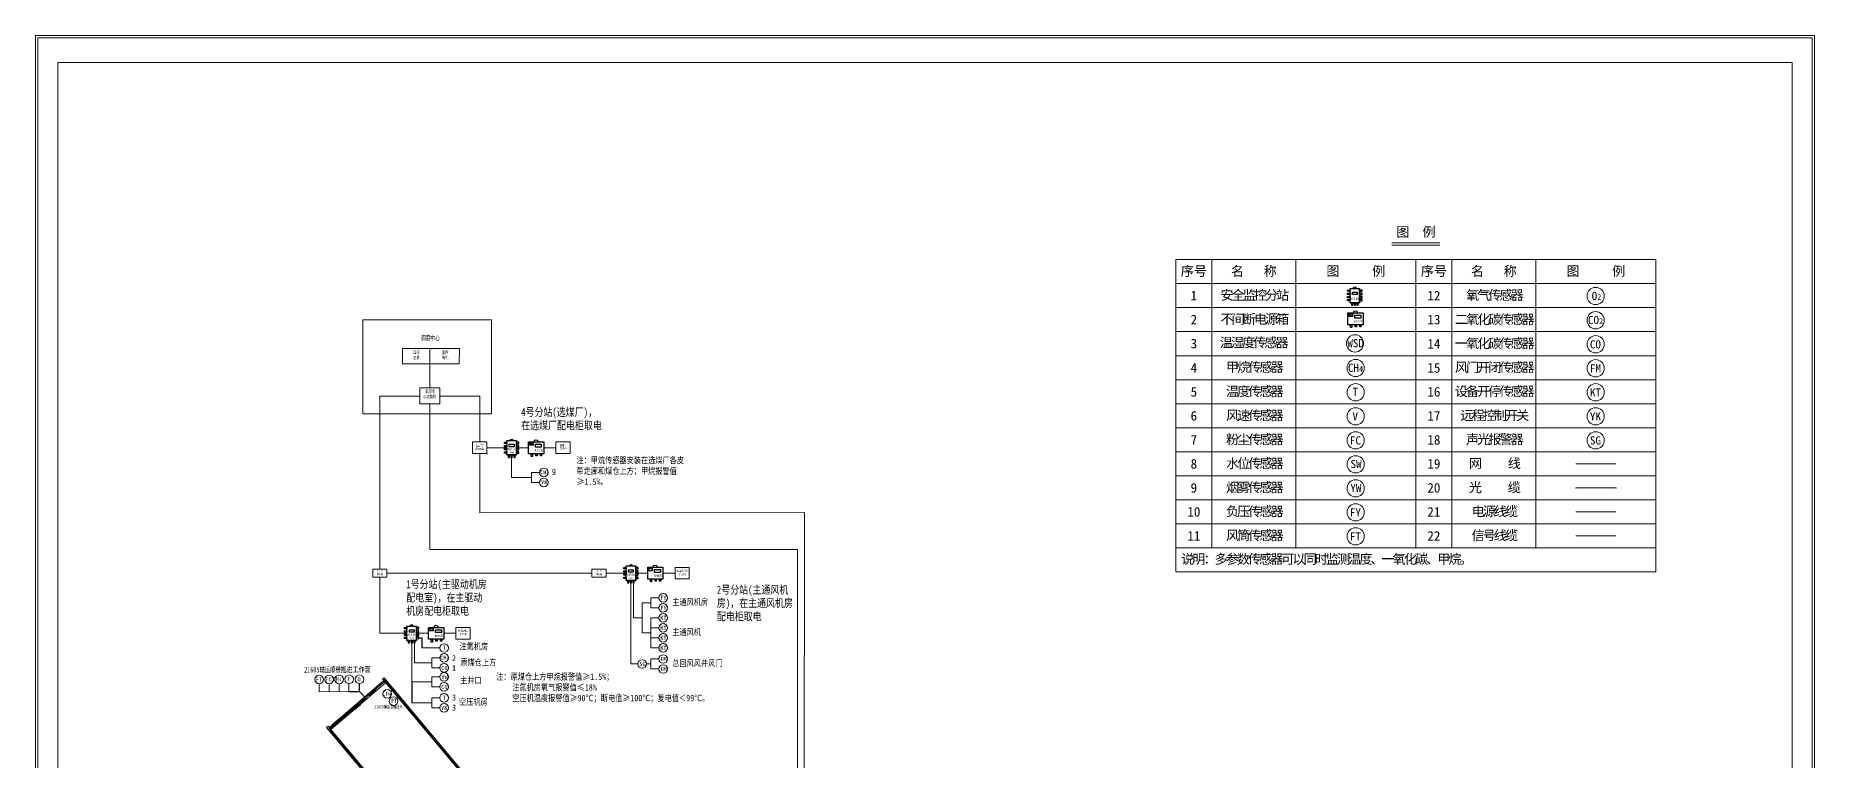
# Model space of a CAD drawing. Header units: millimetres. Extents: x 2501 to 6983, y 1724 to 12691.
# Drawn here: x 2501 to 6948, y 5186 to 6998 of the extents above; entities that cross this region are included whole.
import ezdxf

# ---------------------------------------------------------------- set-up
doc = ezdxf.new("R2010")
doc.units = ezdxf.units.MM
for name, color, linetype in [('4、10月', 131, 'Continuous'), ('图框', 7, 'Continuous'), ('通风系统', 7, 'Continuous'), ('风流', 7, 'Continuous')]:
    doc.layers.add(name, color=color, linetype=linetype)
doc.layers.add('井下工业网光缆', color=5, linetype='Continuous', lineweight=30)
doc.styles.get("Standard").update_dxf_attribs({"font": 'arial.ttf'})
doc.styles.add('仿宋', font='', dxfattribs={"width": 0.707})
doc.styles.add('宋体', font='', dxfattribs={"height": 2})
doc.styles.add('巷道名称', font='', dxfattribs={"height": 3})
doc.styles.add('新宋体', font='', dxfattribs={"width": 0.8})
doc.styles.get('仿宋').set_extended_font_data('FangSong_GB2312')
doc.styles.get('宋体').set_extended_font_data('SimSun')
doc.styles.get('巷道名称').set_extended_font_data('FangSong_GB2312')
doc.styles.get('新宋体').set_extended_font_data('NSimSun')
doc.linetypes.add('442', pattern='A,5,[175,AAA.SHX,S=1,R=90,X=0,Y=0],5', length=10)

# ---------------------------------------------------------------- blocks, each defined once
blk = doc.blocks.new('电源箱')
at = {"layer": '4、10月', "color": 1}
for points in [[(402048.5, 4247528), (402057.5, 4247528), (402057.5, 4247521.6), (402048.5, 4247521.6)], [(402063.4, 4247524.3), (402078.1, 4247524.3), (402078.1, 4247517.3), (402063.4, 4247517.3)]]:
    blk.add_lwpolyline(points, close=True, dxfattribs=at)
at = {"layer": '井下工业网光缆', "color": 4, "lineweight": 30}
for p, q in [((402064.1, 4247534.6), (402059.9, 4247533.4)), ((402059.9, 4247533.4), (402059.9, 4247530.3)), ((402069, 4247533.4), (402064.1, 4247534.6)), ((402069, 4247533.4), (402069, 4247530.3))]:
    blk.add_line(p, q, dxfattribs=at)
for points in [[(402046, 4247530.2), (402084.2, 4247530.2), (402084.2, 4247500.6), (402046, 4247500.6)], [(402052.9, 4247500.6), (402055.9, 4247500.6), (402055.9, 4247493.5), (402052.9, 4247493.5)], [(402064.6, 4247500.6), (402067.5, 4247500.6), (402067.5, 4247495.5), (402064.6, 4247495.5)], [(402075.9, 4247500.6), (402078.9, 4247500.6), (402078.9, 4247495.4), (402075.9, 4247495.4)]]:
    blk.add_lwpolyline(points, close=True, dxfattribs=at)
at = {"layer": '4、10月', "color": 1, "insert": (402049.5, 4247527.3), "char_height": 5.054, "width": 4.044, "attachment_point": 1, "style": '宋体'}
blk.add_mtext('{\\fFangSong|b0|i0|c134|p49;MA}', dxfattribs=at)
at = {"layer": '井下工业网光缆', "color": 4, "lineweight": 30, "style": '新宋体', "width": 0.8}
blk.add_text('KDW65C', height=5.53, dxfattribs=at).set_placement((402062, 4247506.3))
blk = doc.blocks.new('A$C7E87390C')
at = {"layer": '4、10月', "color": 1}
blk.add_lwpolyline([(12, 32.7), (24, 32.7), (24, 26.7), (12, 26.7)], close=True, dxfattribs=at)
blk.add_lwpolyline([(12, 32.7), (24, 32.7), (24, 26.7), (12, 26.7)], close=True, dxfattribs=at)
at = {"layer": '井下工业网光缆', "color": 4, "lineweight": 30}
for p, q in [((15, 44.4), (18, 45.6)), ((15, 44.4), (18, 45.6)), ((18, 45.6), (21, 44.4)), ((18, 45.6), (21, 44.4)), ((6, 6), (30, 6)), ((6, 6), (30, 6)), ((15, 42), (15, 44.4)), ((15, 42), (15, 44.4)), ((21, 42), (21, 44.4)), ((21, 42), (21, 44.4))]:
    blk.add_line(p, q, dxfattribs=at)
for points in [[(0, 34.7), (0, 38), (6, 38), (6, 34.7)], [(0, 34.7), (0, 38), (6, 38), (6, 34.7)], [(0, 26.7), (0, 30), (6, 30), (6, 26.7)], [(0, 26.7), (0, 30), (6, 30), (6, 26.7)], [(0, 18.7), (0, 22), (6, 22), (6, 18.7)], [(0, 18.7), (0, 22), (6, 22), (6, 18.7)], [(0, 10.7), (0, 14), (6, 14), (6, 10.7)], [(0, 10.7), (0, 14), (6, 14), (6, 10.7)], [(6, 42), (30, 42), (30, 6), (6, 6)], [(6, 42), (30, 42), (30, 6), (6, 6)], [(12.7, 6), (9.4, 6), (9.4, 0), (12.7, 0)], [(12.7, 6), (9.4, 6), (9.4, 0), (12.7, 0)], [(19.6, 6), (16.3, 6), (16.3, 0), (19.6, 0)], [(19.6, 6), (16.3, 6), (16.3, 0), (19.6, 0)], [(26.4, 6), (23.1, 6), (23.1, 0), (26.4, 0)], [(26.4, 6), (23.1, 6), (23.1, 0), (26.4, 0)], [(36, 34.7), (36, 38), (30, 38), (30, 34.7)], [(36, 34.7), (36, 38), (30, 38), (30, 34.7)], [(36, 26.7), (36, 30), (30, 30), (30, 26.7)], [(36, 26.7), (36, 30), (30, 30), (30, 26.7)], [(36, 18.7), (36, 22), (30, 22), (30, 18.7)], [(36, 18.7), (36, 22), (30, 22), (30, 18.7)], [(36, 10.7), (36, 14), (30, 14), (30, 10.7)], [(36, 10.7), (36, 14), (30, 14), (30, 10.7)]]:
    blk.add_lwpolyline(points, close=True, dxfattribs=at)
for p in [(9.4, 6), (9.4, 6), (12.9, 6), (12.9, 6), (16.3, 6), (16.3, 6), (19.7, 6), (19.7, 6), (23.1, 6), (23.1, 6), (26.6, 6), (26.6, 6), (30, 38.7), (30, 38.7), (30, 38), (30, 38), (30, 35.5), (30, 35.5), (30, 34), (30, 34), (30, 32.2), (30, 32.2), (30, 30), (30, 30), (30, 28.9), (30, 28.9), (30, 28.8), (30, 28.8), (30, 26), (30, 26), (30, 25.6), (30, 25.6), (30, 22.4), (30, 22.4), (30, 22), (30, 22), (30, 19.1), (30, 19.1), (30, 18), (30, 18), (30, 15.8), (30, 15.8), (30, 15.6), (30, 15.6), (30, 14), (30, 14), (30, 12.5), (30, 12.5), (30, 10), (30, 10), (30, 9.3), (30, 9.3)]:
    blk.add_point(p, dxfattribs=at)
at = {"layer": '井下工业网光缆', "color": 4, "lineweight": 30, "style": '新宋体', "width": 0.8}
for s in ['KJF130', 'KJF1']:
    blk.add_text(s, height=5.22, dxfattribs=at).set_placement((9.1, 13.4))
blk = doc.blocks.new('A$C16496DF1')
at = {"layer": '风流', "color": 1, "lineweight": 35}
for p, q in [((15.2, 0), (0, 19.1)), ((0, 19.1), (2.3, 13.7)), ((4.7, 15.7), (0, 19.1))]:
    blk.add_line(p, q, dxfattribs=at)
at = {"layer": '通风系统', "color": 1, "lineweight": 30, "insert": (12.7, 5, 3.1), "char_height": 6.075, "width": 34.878, "attachment_point": 1, "rotation": 213.2578}
blk.add_mtext('{\\fSimSun|b0|i0|c134|p2;S}', dxfattribs=at)
blk = doc.blocks.new('12')
at = {"color": 6, "lineweight": 20, "ltscale": 0.5}
for p, q in [((419660, 4240678.9, 3110), (419798.5, 4240796.1, 7334.3)), ((421022.4, 4239057.7, 9818.2), (419660, 4240678.9, 3110))]:
    blk.add_line(p, q, dxfattribs=at)
at = {"color": 0, "lineweight": 20, "ltscale": 5}
for p, q in [((419794.3, 4240803.1, 7363.2), (419798.1, 4240806.3, 7363.2)), ((419794.3, 4240803.1, 7363.2), (419797.2, 4240799.7, 7363.2)), ((419797.2, 4240799.7, 7363.2), (421157.1, 4239179.9, 7363.2)), ((419798.1, 4240806.3, 7363.2), (420116.8, 4240426.7, 7363.2)), ((419725.3, 4240729, 12273.3), (419725.9, 4240728.2, 12273.3)), ((419739, 4240740.7, 12273.3), (419739.6, 4240739.9, 12273.3)), ((419739, 4240740.7, 12273.3), (419739.6, 4240739.9, 12273.3)), ((419657.8, 4240685.8, 7363.2), (419653.9, 4240682.6, 7363.2)), ((419657.8, 4240685.8, 7363.2), (419660.3, 4240682.7, 7363.2)), ((419653.9, 4240682.6, 7363.2), (420993.7, 4239086.9, 7363.2)), ((419664.9, 4240677.4, 7363.2), (420232, 4240001.9, 7363.2))]:
    blk.add_line(p, q, dxfattribs=at)
at = {"color": 6, "lineweight": 20}
blk.add_line((420117.5, 4240422.1, 12273.3), (419797.4, 4240803.3, 12273.3), dxfattribs=at)
at = {"color": 0, "lineweight": 20, "ltscale": 5}
for points, elevation in [([(419797.2, 4240799.7), (419660.3, 4240682.7)], 12273.3), ([(419801.7, 4240794.3), (419739, 4240740.7)], 12273.3), ([(419801.7, 4240794.3), (419739, 4240740.7)], 7364.2), ([(419801.7, 4240794.3), (419739, 4240740.7)], 12273.3), ([(419725.3, 4240729), (419664.9, 4240677.4)], 12273.3), ([(419725.3, 4240729), (419664.9, 4240677.4)], 7364.2), ([(419725.3, 4240729), (419664.9, 4240677.4)], 12273.3), ([(419739.6, 4240739.9), (419725.9, 4240728.2)], 12273.3), ([(419739.6, 4240739.9), (419725.9, 4240728.2)], 7364.2), ([(419739.6, 4240739.9), (419725.9, 4240728.2)], 12273.3), ([(419683.2, 4240702.2), (419660.3, 4240682.7)], 7363.2), ([(419687.7, 4240696.9), (419664.9, 4240677.4)], 7363.2)]:
    blk.add_lwpolyline(points, dxfattribs=dict(at, elevation=elevation))
at = {"lineweight": 20}
for p, rotation in [((419778.7, 4240763, 12273.3), 92.67312911378512), ((419828.4, 4240785, 12273.3), 181.2142099870467), ((419679.7, 4240673.8, 3170.3), 181.2142099870467)]:
    blk.add_blockref('A$C16496DF1', p, dxfattribs=dict(at, rotation=rotation))
blk = doc.blocks.new('安全监控分站')
at = {"layer": '4、10月', "color": 1}
blk.add_lwpolyline([(402267.1, 4250591.9), (402279.1, 4250591.9), (402279.1, 4250585.9), (402267.1, 4250585.9)], close=True, dxfattribs=at)
at = {"layer": '井下工业网光缆', "color": 4, "lineweight": 30}
for p, q in [((402270.1, 4250603.6), (402273.1, 4250604.8)), ((402270.1, 4250601.2), (402270.1, 4250603.6)), ((402273.1, 4250604.8), (402276.1, 4250603.6)), ((402276.1, 4250601.2), (402276.1, 4250603.6)), ((402261.1, 4250565.2), (402285.1, 4250565.2))]:
    blk.add_line(p, q, dxfattribs=at)
for points in [[(402261.1, 4250601.2), (402285.1, 4250601.2), (402285.1, 4250565.2), (402261.1, 4250565.2)], [(402255.1, 4250593.9), (402255.1, 4250597.2), (402261.1, 4250597.2), (402261.1, 4250593.9)], [(402255.1, 4250585.9), (402255.1, 4250589.2), (402261.1, 4250589.2), (402261.1, 4250585.9)], [(402255.1, 4250577.9), (402255.1, 4250581.2), (402261.1, 4250581.2), (402261.1, 4250577.9)], [(402255.1, 4250569.9), (402255.1, 4250573.2), (402261.1, 4250573.2), (402261.1, 4250569.9)], [(402267.8, 4250565.2), (402264.5, 4250565.2), (402264.5, 4250559.2), (402267.8, 4250559.2)], [(402274.7, 4250565.2), (402271.4, 4250565.2), (402271.4, 4250559.2), (402274.7, 4250559.2)], [(402281.5, 4250565.2), (402278.2, 4250565.2), (402278.2, 4250559.2), (402281.5, 4250559.2)], [(402291.1, 4250593.9), (402291.1, 4250597.2), (402285.1, 4250597.2), (402285.1, 4250593.9)], [(402291.1, 4250585.9), (402291.1, 4250589.2), (402285.1, 4250589.2), (402285.1, 4250585.9)], [(402291.1, 4250577.9), (402291.1, 4250581.2), (402285.1, 4250581.2), (402285.1, 4250577.9)], [(402291.1, 4250569.9), (402291.1, 4250573.2), (402285.1, 4250573.2), (402285.1, 4250569.9)]]:
    blk.add_lwpolyline(points, close=True, dxfattribs=at)
for p in [(402264.5, 4250565.2), (402268, 4250565.2), (402271.4, 4250565.2), (402274.8, 4250565.2), (402278.2, 4250565.2), (402281.7, 4250565.2), (402285.1, 4250597.9), (402285.1, 4250597.2), (402285.1, 4250594.6), (402285.1, 4250593.2), (402285.1, 4250591.3), (402285.1, 4250589.2), (402285.1, 4250588.1), (402285.1, 4250588), (402285.1, 4250585.2), (402285.1, 4250584.8), (402285.1, 4250581.5), (402285.1, 4250581.2), (402285.1, 4250578.3), (402285.1, 4250577.2), (402285.1, 4250575), (402285.1, 4250574.8), (402285.1, 4250573.2), (402285.1, 4250571.7), (402285.1, 4250569.2), (402285.1, 4250568.4)]:
    blk.add_point(p, dxfattribs=at)
at = {"layer": '井下工业网光缆', "color": 4, "lineweight": 30, "style": '新宋体', "width": 0.8}
blk.add_text('KJF130', height=5.22, dxfattribs=at).set_placement((402264.4, 4250577.2))

msp = doc.modelspace()

# ---------------------------------------------------------------- linework, layer by layer
at = {"lineweight": 20}
for p, q in [((2557, 1780.1, -779), (2557, 6930.7, -779)), ((2557, 6930.7, -779), (6891.7, 6930.7, -779)), ((6011.4, 6480.2, -3234.1), (5891.4, 6480.2, -3234.1)), ((6011.4, 6474.2, -3234.1), (5891.4, 6474.2, -3234.1)), ((5951.4, 6480.2, -3234.1), (6011.4, 6480.2, -3234.1)), ((5951.4, 6474.2, -3234.1), (6011.4, 6474.2, -3234.1)), ((5441.4, 6438.2, -3234.1), (5441.4, 5717.6, -3234.1)), ((5651.4, 6438.2, -3234.1), (5651.4, 5717.6, -3234.1)), ((6041.4, 6438.2, -3234.1), (6041.4, 5717.6, -3234.1)), ((6251.4, 6438.2, -3234.1), (6251.4, 5717.6, -3234.1)), ((5351.4, 6378.2, -3234.1), (5951.4, 6378.2, -3234.1)), ((5951.4, 6378.2, -3234.1), (6551.4, 6378.2, -3234.1)), ((5351.4, 6318.2, -3234.1), (5951.4, 6318.2, -3234.1)), ((5951.4, 6318.2, -3234.1), (6551.4, 6318.2, -3234.1)), ((5351.4, 6258.2, -3234.1), (5951.4, 6258.2, -3234.1)), ((5951.4, 6258.2, -3234.1), (6551.4, 6258.2, -3234.1)), ((5351.4, 6197.6, -3234.1), (5951.4, 6197.6, -3234.1)), ((5951.4, 6197.6, -3234.1), (6551.4, 6197.6, -3234.1)), ((5351.4, 6137.6, -3234.1), (5951.4, 6137.6, -3234.1)), ((5951.4, 6137.6, -3234.1), (6551.4, 6137.6, -3234.1)), ((5351.4, 6077.6, -3234.1), (5951.4, 6077.6, -3234.1)), ((5951.4, 6077.6, -3234.1), (6551.4, 6077.6, -3234.1)), ((5351.4, 6017.6, -3234.1), (5951.4, 6017.6, -3234.1)), ((5951.4, 6017.6, -3234.1), (6551.4, 6017.6, -3234.1)), ((5351.4, 5957.6, -3234.1), (5951.4, 5957.6, -3234.1)), ((5951.4, 5957.6, -3234.1), (6551.4, 5957.6, -3234.1)), ((5351.4, 5897.6, -3234.1), (5951.4, 5897.6, -3234.1)), ((5351.4, 5897.6, -3234.1), (5351.4, 5657.6, -3234.1)), ((5951.4, 5897.6, -3234.1), (6551.4, 5897.6, -3234.1)), ((5951.4, 5897.6, -3234.1), (5951.4, 5717.6, -3234.1)), ((6551.4, 5897.6, -3234.1), (6551.4, 5657.6, -3234.1)), ((5351.4, 5837.6, -3234.1), (5951.4, 5837.6, -3234.1)), ((5951.4, 5837.6, -3234.1), (6551.4, 5837.6, -3234.1)), ((5351.4, 5777.6, -3234.1), (5951.4, 5777.6, -3234.1)), ((5951.4, 5777.6, -3234.1), (6551.4, 5777.6, -3234.1)), ((6351.4, 5747.6, -3234.1), (6451.4, 5747.6, -3234.1)), ((5351.4, 5717.6, -3234.1), (5951.4, 5717.6, -3234.1)), ((5951.4, 5717.6, -3234.1), (6551.4, 5717.6, -3234.1)), ((5351.4, 5657.6, -3234.1), (5951.4, 5657.6, -3234.1)), ((5951.4, 5657.6, -3234.1), (6551.4, 5657.6, -3234.1)), ((4039, 5439.9, -3234.1), (4039, 5414.9, -3234.1)), ((3209.8, 5358.1), (3284.4, 5358.4))]:
    msp.add_line(p, q, dxfattribs=at)
at = {"color": 0, "linetype": 'ByBlock', "lineweight": 20}
msp.add_line((6891.7, 6930.7, -779), (6891.7, 1780.1, -779), dxfattribs=at)
at = {"color": 6, "lineweight": 20}
for p, q in [((3511.3, 6096.6, -3234.1), (3611.3, 6096.6, -3234.1)), ((3629, 5967.9, -3234.1), (3679, 5967.9, -3234.1)), ((6351.4, 5867.6, -3234.1), (6451.4, 5867.6, -3234.1)), ((4421.7, 5011.8, -2802.4), (4423.2, 5805.9, -2802.4)), ((4405.6, 4920.4, -2792.8), (4405.6, 5714, -2792.8))]:
    msp.add_line(p, q, dxfattribs=at)
at = {"color": 0, "lineweight": 20}
for p, q in [((3703, 5967.9, -3234.1), (3733, 5967.9, -3234.1)), ((3691, 5943.9, -3234.1), (3691, 5893.9, -3234.1)), ((3691, 5893.9, -3234.1), (3741, 5893.9, -3234.1)), ((3741, 5906.4, -3234.1), (3761, 5906.4, -3234.1)), ((3741, 5906.4, -3234.1), (3741, 5881.4, -3234.1)), ((3741, 5881.4, -3234.1), (3761, 5881.4, -3234.1)), ((4001.1, 5654.4, -3234.1), (4031.1, 5654.4, -3234.1)), ((3989, 5630.4, -3234.1), (3989, 5427.4, -3234.1)), ((3995.9, 5630.4, -3234.1), (3995.9, 5542.9, -3234.1)), ((4017.5, 5580.4, -3234.1), (4039, 5580.4, -3234.1)), ((4017.5, 5580.4, -3234.1), (4017.5, 5505.4, -3234.1)), ((4039, 5592.9, -3234.1), (4059, 5592.9, -3234.1)), ((4039, 5592.9, -3234.1), (4039, 5567.9, -3234.1)), ((4039, 5567.9, -3234.1), (4059, 5567.9, -3234.1)), ((4017.5, 5542.9, -3234.1), (3995.9, 5542.9, -3234.1)), ((4039, 5542.9, -3234.1), (4039, 5467.9, -3234.1)), ((4039, 5542.9, -3234.1), (4059, 5542.9, -3234.1)), ((4039, 5517.9, -3234.1), (4059, 5517.9, -3234.1)), ((3441.2, 5480.3, -3234.1), (3441.2, 5382.7, -3234.1)), ((3448.1, 5480.3, -3234.1), (3448.1, 5430.3, -3234.1)), ((3453.3, 5504.3, -3234.1), (3483.3, 5504.3, -3234.1)), ((4039, 5505.4, -3234.1), (4017.5, 5505.4, -3234.1)), ((4039, 5492.9, -3234.1), (4059, 5492.9, -3234.1)), ((3448.1, 5430.3, -3234.1), (3491.2, 5430.3, -3234.1)), ((3466.2, 5467.4), (3511.4, 5467.4)), ((3491.2, 5442.8, -3234.1), (3511.2, 5442.8, -3234.1)), ((3491.2, 5442.8, -3234.1), (3491.2, 5417.8, -3234.1)), ((3989, 5427.4, -3234.1), (4006.3, 5427.4, -3234.1)), ((4027.9, 5427.4, -3234.1), (4039, 5427.4, -3234.1)), ((4039, 5467.9, -3234.1), (4059, 5467.9, -3234.1)), ((4039, 5439.9, -3234.1), (4059, 5439.9, -3234.1)), ((3441.2, 5382.7, -3234.1), (3491.2, 5382.7, -3234.1)), ((3491.2, 5417.8, -3234.1), (3511.2, 5417.8, -3234.1)), ((3491.2, 5395.2, -3234.1), (3511.2, 5395.2, -3234.1)), ((3491.2, 5395.2, -3234.1), (3491.2, 5370.2, -3234.1)), ((4039, 5414.9, -3234.1), (4059, 5414.9, -3234.1)), ((3209.8, 5378.1), (3209.8, 5358.1)), ((3234.8, 5378.2), (3234.8, 5358.2)), ((3259.8, 5378.3), (3259.8, 5358.3)), ((3491.2, 5370.2, -3234.1), (3511.2, 5370.2, -3234.1)), ((3491.2, 5342.7, -3234.1), (3511.2, 5342.7, -3234.1)), ((3491.2, 5342.7, -3234.1), (3491.2, 5317.7, -3234.1)), ((3441.2, 5330.2, -3234.1), (3491.2, 5330.2, -3234.1)), ((3491.2, 5317.7, -3234.1), (3511.2, 5317.7, -3234.1))]:
    msp.add_line(p, q, dxfattribs=at)
at = {"color": 1, "lineweight": 20}
for p, q in [((3771.3, 5967.9, -3234.1), (3801.3, 5967.9, -3234.1)), ((6351.4, 5807.6, -3234.1), (6451.4, 5807.6, -3234.1)), ((4069.4, 5654.4, -3234.1), (4099.4, 5654.4, -3234.1)), ((3521.6, 5504.2, -3234.1), (3551.6, 5504.2, -3234.1))]:
    msp.add_line(p, q, dxfattribs=at)
at = {"color": 3, "lineweight": 20}
msp.add_line((6351.4, 5927.6, -3234.1), (6451.4, 5927.6, -3234.1), dxfattribs=at)
for p, q in [((3459.5, 5492.5), (3466.2, 5492.5)), ((3466.2, 5492.5), (3466.2, 5467.4)), ((3441.2, 5382.7, -3234.1), (3441.2, 5330.2, -3234.1)), ((3327.2, 5341.3), (3252.8, 5278.5, -8143.2)), ((3284.4, 5358.4), (3311, 5358.4)), ((3311, 5358.4), (3311, 5378.6)), ((3311, 5358.4), (3327.2, 5341.3)), ((3386.8, 5344.2), (3388.4, 5342.5)), ((3389, 5358.9), (3394.8, 5363.2)), ((3692.8, 5007.5), (3394.8, 5363.2)), ((3235.6, 5264.7, -8143.2), (3252.8, 5278.5, -8143.2)), ((4379.6, 3900, -3234.1), (3235.6, 5264.7, -8143.2))]:
    msp.add_line(p, q)
at = {"linetype": '442', "lineweight": 20}
msp.add_line((3284.4, 5358.4), (3284.4, 5378.4), dxfattribs=at)
at = {"color": 0, "linetype": 'ByBlock', "lineweight": 20, "elevation": -779}
for points in [[(2501, 6998.2), (6947.7, 6998.2), (6947.7, 1724.1), (2501, 1724.1)], [(2507, 6992.2), (6941.7, 6992.2), (6941.7, 1730.1), (2507, 1730.1)]]:
    msp.add_lwpolyline(points, close=True, dxfattribs=at)
at = {"lineweight": 20, "elevation": -3234.1}
for points in [[(5351.4, 6438.2), (5951.4, 6438.2), (5951.4, 5897.6), (5351.4, 5897.6)], [(5951.4, 6438.2), (6551.4, 6438.2), (6551.4, 5897.6), (5951.4, 5897.6)]]:
    msp.add_lwpolyline(points, close=True, dxfattribs=at)
at = {"color": 1, "lineweight": 20, "elevation": -3234.1}
for points in [[(3379.4, 5644.1), (3343.8, 5644.1), (3343.8, 5664.7), (3379.4, 5664.7)], [(3927.1, 5644.1), (3891.5, 5644.1), (3891.5, 5664.7), (3927.1, 5664.7)]]:
    msp.add_lwpolyline(points, close=True, dxfattribs=at)
at = {"color": 7, "lineweight": 20}
for centre, radius in [((6400.8, 6347.2, -3235.3), 21.5), ((6400.8, 6286.6, -3235.3), 21.5), ((5799.3, 6228.7, -3235.3), 21.5), ((6400.8, 6226.6, -3235.3), 21.5), ((5800.8, 6167.2, -3235.3), 21.5), ((6400.8, 6166.6, -3235.3), 21.5), ((5800.8, 6106.6, -3235.3), 21.5), ((6400.8, 6106.6, -3235.3), 21.5), ((5800.8, 6046.6, -3235.3), 21.5), ((6400.8, 6046.6, -3235.3), 21.5), ((5800.8, 5986.6, -3235.3), 21.5), ((6400.8, 5986.6, -3235.3), 21.5), ((3771.7, 5906.4, -3234.1), 10.8), ((5800.8, 5926.6, -3235.3), 21.5), ((3771.7, 5881.4, -3234.1), 10.8), ((5800.8, 5866.6, -3235.3), 21.5), ((5800.8, 5806.6, -3235.3), 21.5), ((5800.8, 5746.6, -3235.3), 21.5), ((4069.8, 5592.9, -3234.1), 10.8), ((4069.8, 5567.9, -3234.1), 10.8), ((4069.8, 5542.9, -3234.1), 10.8), ((4069.8, 5517.9, -3234.1), 10.8), ((3522.2, 5467.4), 10.8), ((4069.8, 5492.9, -3234.1), 10.8), ((4069.8, 5467.9, -3234.1), 10.8), ((3522, 5442.8, -3234.1), 10.8), ((3522, 5417.8, -3234.1), 10.8), ((4017.1, 5427.4, -3234.1), 10.8), ((4069.8, 5439.9, -3234.1), 10.8), ((4069.8, 5414.9, -3234.1), 10.8), ((3209.7, 5388.9), 10.8), ((3234.7, 5389), 10.8), ((3259.7, 5389), 10.8), ((3284.7, 5389.1), 10.8), ((3310.7, 5389.1), 10.8), ((3522, 5395.2, -3234.1), 10.8), ((3522, 5370.2, -3234.1), 10.8), ((3380.2, 5352.7, -3234.1), 10.8), ((3395.9, 5334.8, -3234.1), 10.8), ((3522, 5342.7, -3234.1), 10.8), ((3522, 5317.7, -3234.1), 10.8)]:
    msp.add_circle(centre, radius, dxfattribs=at)
at = {"color": 6, "lineweight": 20}
for p in [(3593.5, 5982.4, -3234.1), (3629, 5953.4, -3234.1)]:
    msp.add_point(p, dxfattribs=at)
at = {"lineweight": 20}
for p in [(6351.4, 5867.6, -3234.1), (6451.4, 5867.6, -3234.1)]:
    msp.add_point(p, dxfattribs=at)
at = {"layer": '4、10月', "color": 1, "lineweight": 20}
msp.add_line((3486.4, 6215.6, -3234.1), (3486.4, 6178.1, -3234.1), dxfattribs=at)
at = {"layer": '4、10月', "color": 3, "lineweight": 20}
for p, q in [((3486.5, 6118, -3234.1), (3486.5, 6177.9, -3234.1)), ((3927.1, 5654.4, -3234.1), (3977.1, 5654.4, -3234.1)), ((3361.5, 5644.1, -3234.1), (3361.5, 5504.3, -3234.1)), ((3361.5, 5504.3, -3234.1), (3429.3, 5504.3, -3234.1))]:
    msp.add_line(p, q, dxfattribs=at)
at = {"layer": '4、10月', "color": 6, "lineweight": 20}
for p, q in [((3361.6, 5664.7, -3234.1), (3361.6, 6096.6, -3234.1)), ((3361.6, 6096.6, -3234.1), (3461.6, 6096.6, -3234.1)), ((3461.6, 6096.6, -3234.1), (3361.6, 6096.6, -3234.1)), ((3511.3, 6096.6, -3234.1), (3611.3, 6096.6, -3234.1)), ((3611.3, 5982.4, -3234.1), (3611.3, 6096.6, -3234.1)), ((3486.4, 6077.5, -3234.1), (3486.4, 5714, -3234.1)), ((3611.3, 5953.4, -3234.1), (3611.3, 5805.5, -3061.4)), ((4423.2, 5805.9, -2802.4), (3611.3, 5805.5, -2802.4)), ((4405.6, 5714, -2792.8), (3486.4, 5714, -3234.1)), ((3486.4, 5714, -3234.1), (3536.8, 5714, -3234.1)), ((3536.8, 5714, -3234.1), (3486.4, 5714, -3234.1)), ((3379.4, 5654.4, -3234.1), (3891.5, 5654.4, -3234.1))]:
    msp.add_line(p, q, dxfattribs=at)
at = {"layer": '4、10月', "color": 0, "lineweight": 20, "elevation": -3234.1}
msp.add_lwpolyline([(3319.3, 6287.3), (3641, 6287.3), (3641, 6052.7), (3319.3, 6052.7)], close=True, dxfattribs=at)
at = {"layer": '井下工业网光缆', "color": 1, "lineweight": 20, "elevation": -3234.1}
for points in [[(3418, 6215.6), (3560.8, 6215.6), (3560.1, 6177.9), (3418, 6177.9)], [(3461.6, 6118), (3511.3, 6118), (3511.3, 6077.5), (3461.6, 6077.5)], [(3593.5, 5982.4), (3629, 5982.4), (3629, 5953.4), (3593.5, 5953.4)], [(3801.3, 5982.4), (3836.9, 5982.4), (3836.9, 5953.4), (3801.3, 5953.4)], [(4099.4, 5668.9), (4134.9, 5668.9), (4134.9, 5639.9), (4099.4, 5639.9)], [(3551.6, 5518.7), (3587.1, 5518.7), (3587.1, 5489.8), (3551.6, 5489.8)]]:
    msp.add_lwpolyline(points, close=True, dxfattribs=at)

# ---------------------------------------------------------------- block references
at = {"lineweight": 20}
for name, p in [('A$C7E87390C', (5780.9, 6324.2, -3234.1)), ('12', (-416425.8, -4235413.7, -3234.1))]:
    msp.add_blockref(name, p, dxfattribs=at)
at = {"color": 6, "lineweight": 20}
for name, p in [('电源箱', (-396264.7, -4241225.3, -3234.1)), ('安全监控分站', (-398582, -4244615.3, -3234.1)), ('电源箱', (-398312.9, -4241547.6, -3234.1)), ('安全监控分站', (-398284, -4244928.8, -3234.1)), ('电源箱', (-398014.9, -4241861, -3234.1)), ('安全监控分站', (-398831.8, -4245078.9, -3234.1)), ('电源箱', (-398562.7, -4242011.2, -3234.1))]:
    msp.add_blockref(name, p, dxfattribs=at)

# ---------------------------------------------------------------- texts
at = {"color": 3, "lineweight": 20, "style": '宋体'}
for s, p in [('9', (3791.5, 5899.8, -3234.1)), ('2', (3541.8, 5434.5, -3234.1)), ('1', (3541.8, 5409.5, -3234.1)), ('3', (3541.8, 5336.1, -3234.1)), ('3', (3541.8, 5311.1, -3234.1))]:
    msp.add_text(s, height=15.1, dxfattribs=at).set_placement(p)
at = {"color": 3, "lineweight": 20}
for s, insert, char_height, width, attachment_point in [('{\\fSimSun|b0|i0|c134|p2;O\\H0.7059x;2}', (6390.9, 6357.7, -3234.1), 20.4, 33.552, 1), ('{\\fSimSun|b0|i0|c134|p2;CO\\H0.7059x;2}', (6381.5, 6297.4, -3234.1), 20.4, 33.552, 1), ('{\\fSimSun|b0|i0|c134|p2;WSD}', (5780, 6239.5, -3234.1), 20.4, 33.552, 1), ('{\\fSimSun|b0|i0|c134|p2;CO}', (6386.4, 6236.5, -3234.1), 20.4, 33.552, 1), ('{\\fSimSun|b0|i0|c134|p2;CH\\H0.7059x;4}', (5781.5, 6178, -3234.1), 20.4, 33.552, 1), ('{\\fSimSun|b0|i0|c134|p2;FM}', (6386.4, 6176.5, -3234.1), 20.4, 33.552, 1), ('{\\fSimSun|b0|i0|c134|p2;T}', (5800, 6107.7, -3234.1), 20.4, 35.299, 5), ('{\\fSimSun|b0|i0|c134|p2;KT}', (6386.4, 6116.5, -3234.1), 20.4, 33.552, 1), ('{\\fSimSun|b0|i0|c134|p2;V}', (5792.8, 6056.5, -3234.1), 20.4, 33.552, 1), ('{\\fSimSun|b0|i0|c134|p2;YK}', (6386.4, 6056.5, -3234.1), 20.4, 33.552, 1), ('{\\fSimSun|b0|i0|c134|p2;FC}', (5786.4, 5996.5, -3234.1), 20.4, 33.552, 1), ('{\\fSimSun|b0|i0|c134|p2;SG}', (6386.4, 5996.5, -3234.1), 20.4, 33.552, 1), ('{\\fSimSun|b0|i0|c134|p2;SW}', (5788, 5937.5, -3234.1), 20.4, 33.552, 1), ('{\\fSimSun|b0|i0|c134|p2;CH\\H0.7059x;4}', (3762.1, 5911.8, -3233.5), 10.2, 16.776, 1), ('{\\fSimSun|b0|i0|c134|p2;YK}', (3764.5, 5886.4, -3233.5), 10.2, 16.776, 1), ('{\\fSimSun|b0|i0|c134|p2;YW}', (5787.5, 5877.7, -3234.1), 20.4, 33.552, 1), ('{\\fSimSun|b0|i0|c134|p2;FY}', (5786.4, 5816.5, -3234.1), 20.4, 33.552, 1), ('{\\fSimSun|b0|i0|c134|p2;FT}', (5786.4, 5756.5, -3234.1), 20.4, 33.552, 1), ('{\\fSimSun|b0|i0|c134|p2;FY}', (4062.6, 5597.9, -3233.5), 10.2, 16.776, 1), ('{\\fSimSun|b0|i0|c134|p2;FY}', (4062.6, 5572.9, -3233.5), 10.2, 16.776, 1), ('{\\fSimSun|b0|i0|c134|p2;KT}', (4062.6, 5547.9, -3233.5), 10.2, 16.776, 1), ('{\\fSimSun|b0|i0|c134|p2;KT}', (4062.6, 5522.9, -3233.5), 10.2, 16.776, 1), ('{\\fSimSun|b0|i0|c134|p2;T}', (3519, 5473.2, 0.6), 10.2, 16.776, 1), ('{\\fSimSun|b0|i0|c134|p2;KT}', (4062.6, 5497.9, -3233.5), 10.2, 16.776, 1), ('{\\fSimSun|b0|i0|c134|p2;KT}', (4062.6, 5472.9, -3233.5), 10.2, 16.776, 1), ('{\\fSimSun|b0|i0|c134|p2;CH\\H0.7059x;4}', (3512.3, 5448.2, -3233.5), 10.2, 16.776, 1), ('{\\fSimSun|b0|i0|c134|p2;SG}', (4009.9, 5432.3, -3233.5), 10.2, 16.776, 1), ('{\\fSimSun|b0|i0|c134|p2;FM}', (4062.6, 5444.8, -3233.5), 10.2, 16.776, 1), ('{\\fSimSun|b0|i0|c134|p2;CO}', (3514.8, 5422.7, -3233.5), 10.2, 16.776, 1), ('{\\fSimSun|b0|i0|c134|p2;YW}', (3515.2, 5399.8, -3233.5), 10.2, 16.776, 1), ('{\\fSimSun|b0|i0|c134|p2;FM}', (4062.6, 5419.8, -3233.5), 10.2, 16.776, 1), ('{\\fSimSun|b0|i0|c134|p2;CO}', (3514.8, 5375.2, -3233.5), 10.2, 16.776, 1), ('{\\fSimSun|b0|i0|c134|p2;T}', (3518.8, 5348.5, -3233.5), 10.2, 16.776, 1), ('{\\fSimSun|b0|i0|c134|p2;YK}', (3514.8, 5322.7, -3233.5), 10.2, 16.776, 1)]:
    msp.add_mtext(s, dxfattribs=dict(at, insert=insert, char_height=char_height, width=width, attachment_point=attachment_point))
at = {"color": 3, "lineweight": 20, "char_height": 10.2, "width": 16.776, "attachment_point": 9, "rotation": 0.1697}
for s, insert in [('{\\fSimSun|b0|i0|c134|p2;FT}', (3216.9, 5383.9, 0.6)), ('{\\fSimSun|b0|i0|c134|p2;FC}', (3241.9, 5384, 0.6)), ('{\\fSimSun|b0|i0|c134|p2;CH\\H0.7059x;4}', (3265.6, 5384.3, 0.6)), ('{\\fSimSun|b0|i0|c134|p2;T}', (3287.8, 5383.9, 0.6)), ('{\\fSimSun|b0|i0|c134|p2;CO}', (3313.7, 5383.9, 0.6)), ('{\\fSimSun|b0|i0|c134|p2;CH\\H0.7059x;4}', (3389.6, 5348.1, -3233.5)), ('{\\fSimSun|b0|i0|c134|p2;FT}', (3405.3, 5330.2, -3233.5))]:
    msp.add_mtext(s, dxfattribs=dict(at, insert=insert))
at = {"layer": '井下工业网光缆', "color": 1, "lineweight": 20, "style": '新宋体', "width": 0.8}
for s, p in [('004', (3687.3, 5953.9, -3234.1)), ('002', (3985.3, 5640.5, -3234.1)), ('001', (3437.5, 5490.3, -3234.1))]:
    msp.add_text(s, height=4.35, dxfattribs=at).set_placement(p)
at = {"layer": '井下工业网光缆', "color": 7, "lineweight": 20, "insert": (3464.1, 6248.1, -3234.1), "char_height": 12, "width": 60.773, "attachment_point": 1, "style": '仿宋'}
msp.add_mtext('{\\fSimSun|b0|i0|c134|p2;\\C0;调度中心}', dxfattribs=at)
at = {"layer": '井下工业网光缆', "color": 30, "lineweight": 20, "attachment_point": 1}
for s, insert, char_height, width, style in [('{\\fSimSun|b0|i0|c134|p2;\\C1;监控主机}', (3445, 6210.6, -3234.1), 8, 22.521, '仿宋'), ('{\\fSimSun|b0|i0|c134|p2;\\C1;监控备机}', (3516.9, 6210.4, -3234.1), 8, 19.802, '仿宋'), ('{\\fSimSun|b0|i0|c134|p2;\\C1;  \\H1.7802x;机房核\\P心交换机\\H0.56173x; }', (3470, 6113, -3234.1), 4.494, 37.89, '仿宋'), ('{\\fSimSun|b0|i0|c134|p2;\\C1;选煤厂环网交换机}', (3600.9, 5974.9, -3234.1), 4.494, 23.987, '新宋体'), ('{\\fSimSun|b0|i0|c134|p2;\\C1;光  纤\\P收发器}', (3354, 5661.7, -3234.1), 4.494, 15.127, '新宋体'), ('{\\fSimSun|b0|i0|c134|p2;\\C1;光  纤\\P收发器}', (3901.8, 5661.7, -3234.1), 4.494, 15.127, '新宋体'), ('{\\fSimSun|b0|i0|c134|p2;\\C1;主通风机房\\P  配电柜}', (4103, 5662.7, -3234.1), 5, 28.62, '新宋体'), ('{\\fSimSun|b0|i0|c134|p2;\\C1;主驱动机房\\P  配电柜}', (3555.2, 5512.6, -3234.1), 5, 28.62, '新宋体')]:
    msp.add_mtext(s, dxfattribs=dict(at, insert=insert, char_height=char_height, width=width, style=style))
at = {"layer": '井下工业网光缆', "color": 6, "lineweight": 20, "attachment_point": 1, "style": '新宋体'}
for s, insert, char_height, width in [('{\\C1;4号分站(选煤厂)，在选煤厂配电柜取电 }', (3714.8, 6067, -3234.1), 20, 203.786), ('{\\C0;注：甲烷传感器安装在选煤厂各皮带走廊和煤仓上方；甲烷报警值≥1.5%。}', (3853, 5944.8, -3234.1), 16, 280.677), ('{\\C0;注：甲烷传感器安装在选煤厂各皮带走廊和煤仓上方；甲烷报警值≥1.5%。}', (3853, 5944.8, -3234.1), 16, 280.677), ('{\\C1;1号分站(主驱动机房配电室)，在主驱动机房配电柜取电 }', (3427.6, 5636.8, -3234.1), 20, 203.786), ('{\\C1;2号分站(主通风机房)，在主通风机房配电柜取电 }', (4204, 5622.9, -3234.1), 20, 203.786), ('{\\C0;主通风机房}', (4092.4, 5590.5, -3234.1), 16, 280.677), ('{\\C0;主通风机}', (4092.4, 5515.5, -3234.1), 16, 280.677), ('{\\C0;注氮机房}', (3560.6, 5479.4), 16, 280.677), ('{\\C0;原煤仓上方}', (3562.8, 5439.7, -3234.1), 16, 280.677), ('{\\C0;总回风风井风门}', (4092.4, 5437.5, -3234.1), 16, 280.677), ('{\\C0;主井口}', (3562.2, 5394.4, -3234.1), 16, 280.677), ('{\\C0;注：原煤仓上方甲烷报警值≥1.5%；\\P    注氮机房氧气报警值≤18%\\P    空压机温度报警值≥90℃；断电值≥100℃；复电值＜99℃。}', (3652.5, 5403.8, -3234.1), 16, 774.411), ('{\\C0;空压机房}', (3559.5, 5341, -3234.1), 16, 280.677), ('{\\W0.7;\\C7;       21603辅运顺槽迎头}', (3315.9, 5324.5, -2539.4), 8.028, 140.835)]:
    msp.add_mtext(s, dxfattribs=dict(at, insert=insert, char_height=char_height, width=width))
at = {"layer": '井下工业网光缆', "color": 30, "lineweight": 20, "insert": (3811.2, 5976.4, -3234.1), "char_height": 5, "attachment_point": 1, "style": '新宋体'}
msp.add_mtext('{\\fSimSun|b0|i0|c134|p2;\\C1;选煤厂\\P配电柜}', dxfattribs=at)
at = {"layer": '井下工业网光缆', "color": 6, "lineweight": 20, "insert": (3172.3, 5404.5, 32), "char_height": 13.451, "width": 235.969, "attachment_point": 7, "rotation": 0.3395, "style": '新宋体'}
msp.add_mtext('{\\W0.7;\\C7;21605辅运顺槽\\W0.8;\\C0;掘进工作面}', dxfattribs=at)
at = {"layer": '图框', "color": 7, "lineweight": 20, "char_height": 24, "style": '巷道名称'}
for s, insert, width, attachment_point in [('{\\fSimHei|b0|i0|c134|p2;图  例}', (5902.7, 6519.5, -3234.1), 651.32, 1), ('{\\fFangSong|b0|i0|c134|p49;序号}', (5396.4, 6408.2, -3234.1), 90, 5), ('{\\fFangSong|b0|i0|c134|p49;名   称}', (5546.4, 6408.2, -3234.1), 210, 5), ('{\\fFangSong|b0|i0|c134|p49;图     例}', (5801.4, 6408.2, -3234.1), 300, 5), ('{\\fFangSong|b0|i0|c134|p49;序号}', (5996.4, 6408.2, -3234.1), 90, 5), ('{\\fFangSong|b0|i0|c134|p49;名   称}', (6146.4, 6408.2, -3234.1), 210, 5), ('{\\fFangSong|b0|i0|c134|p49;图     例}', (6401.4, 6408.2, -3234.1), 300, 5), ('{\\fFangSong|b0|i0|c134|p49;1}', (5396.4, 6348.2, -3234.1), 90, 5), ('{\\fFangSong|b0|i0|c134|p49;\\T0.75;安全监控分站}', (5546.4, 6348.2, -3234.1), 217.623, 5), ('{\\fFangSong|b0|i0|c134|p49;12}', (5996.4, 6348.2, -3234.1), 90, 5), ('{\\fFangSong|b0|i0|c134|p49;\\T0.75;氧气传感器}', (6146.4, 6348.2, -3234.1), 217.623, 5), ('{\\fFangSong|b0|i0|c134|p49;2}', (5396.4, 6288.2, -3234.1), 90, 5), ('{\\fFangSong|b0|i0|c134|p49;\\T0.75;不间断电源箱}', (5546.4, 6288.2, -3234.1), 217.623, 5), ('{\\fFangSong|b0|i0|c134|p49;13}', (5996.4, 6288.2, -3234.1), 90, 5), ('{\\fFangSong|b0|i0|c134|p49;\\T0.75;二氧化碳传感器}', (6146.4, 6287.6, -3234.1), 217.623, 5), ('{\\fFangSong|b0|i0|c134|p49;3}', (5396.4, 6228.2, -3234.1), 90, 5), ('{\\fFangSong|b0|i0|c134|p49;\\T0.75;温湿度传感器}', (5544.8, 6229.7, -3234.1), 217.623, 5), ('{\\fFangSong|b0|i0|c134|p49;14}', (5996.4, 6227.6, -3234.1), 90, 5), ('{\\fFangSong|b0|i0|c134|p49;\\T0.75;一氧化碳传感器}', (6146.4, 6227.6, -3234.1), 217.623, 5), ('{\\fFangSong|b0|i0|c134|p49;\\T0.75;甲烷传感器}', (5546.4, 6168.2, -3234.1), 217.623, 5), ('{\\fFangSong|b0|i0|c134|p49;\\T0.75;风门开闭传感器}', (6146.4, 6167.6, -3234.1), 217.623, 5), ('{\\fFangSong|b0|i0|c134|p49;4}', (5396.4, 6167.6, -3234.1), 90, 5), ('{\\fFangSong|b0|i0|c134|p49;15}', (5996.4, 6167.6, -3234.1), 90, 5), ('{\\fFangSong|b0|i0|c134|p49;5}', (5396.4, 6107.6, -3234.1), 90, 5), ('{\\fFangSong|b0|i0|c134|p49;\\T0.75;温度传感器}', (5546.4, 6107.6, -3234.1), 217.623, 5), ('{\\fFangSong|b0|i0|c134|p49;16}', (5996.4, 6107.6, -3234.1), 90, 5), ('{\\fFangSong|b0|i0|c134|p49;\\T0.75;设备开停传感器}', (6146.4, 6107.6, -3234.1), 217.623, 5), ('{\\fFangSong|b0|i0|c134|p49;6}', (5396.4, 6047.6, -3234.1), 90, 5), ('{\\fFangSong|b0|i0|c134|p49;\\T0.75;风速传感器}', (5546.4, 6047.6, -3234.1), 217.623, 5), ('{\\fFangSong|b0|i0|c134|p49;17}', (5996.4, 6047.6, -3234.1), 90, 5), ('{\\fFangSong|b0|i0|c134|p49;\\T0.75;远程控制开关}', (6146.4, 6047.6, -3234.1), 217.623, 5), ('{\\fFangSong|b0|i0|c134|p49;\\T0.75;粉尘传感器}', (5546.4, 5987.6, -3234.1), 217.623, 5), ('{\\fFangSong|b0|i0|c134|p49;\\T0.75;声光报警器}', (6146.4, 5987.6, -3234.1), 217.623, 5), ('{\\fFangSong|b0|i0|c134|p49;7}', (5396.4, 5987.6, -3234.1), 90, 5), ('{\\fFangSong|b0|i0|c134|p49;18}', (5996.4, 5987.6, -3234.1), 90, 5), ('{\\fFangSong|b0|i0|c134|p49;8}', (5396.4, 5927.6, -3234.1), 90, 5), ('{\\fFangSong|b0|i0|c134|p49;\\T0.75;水位传感器}', (5546.4, 5927.6, -3234.1), 217.623, 5), ('{\\fFangSong|b0|i0|c134|p49;19}', (5996.4, 5927.6, -3234.1), 90, 5), ('{\\fFangSong|b0|i0|c134|p49;\\T0.75;网     线}', (6146.4, 5927.6, -3234.1), 217.623, 5), ('{\\fFangSong|b0|i0|c134|p49;9}', (5396.4, 5867.6, -3234.1), 90, 5), ('{\\fFangSong|b0|i0|c134|p49;\\T0.75;烟雾传感器}', (5546.4, 5867.6, -3234.1), 217.623, 5), ('{\\fFangSong|b0|i0|c134|p49;20}', (5996.4, 5867.6, -3234.1), 90, 5), ('{\\fFangSong|b0|i0|c134|p49;\\T0.75;光     缆}', (6146.4, 5867.6, -3234.1), 217.623, 5), ('{\\fFangSong|b0|i0|c134|p49;10}', (5396.4, 5807.6, -3234.1), 90, 5), ('{\\fFangSong|b0|i0|c134|p49;\\T0.75;负压传感器}', (5546.4, 5807.6, -3234.1), 217.623, 5), ('{\\fFangSong|b0|i0|c134|p49;21}', (5996.4, 5807.6, -3234.1), 90, 5), ('{\\fFangSong|b0|i0|c134|p49;\\T0.75;电源线缆}', (6146.4, 5807.6, -3234.1), 217.623, 5), ('{\\fFangSong|b0|i0|c134|p49;11}', (5396.4, 5747.6, -3234.1), 90, 5), ('{\\fFangSong|b0|i0|c134|p49;\\T0.75;风筒传感器}', (5546.4, 5747.6, -3234.1), 217.623, 5), ('{\\fFangSong|b0|i0|c134|p49;22}', (5996.4, 5747.6, -3234.1), 90, 5), ('{\\fFangSong|b0|i0|c134|p49;\\T0.75;信号线缆}', (6146.4, 5747.6, -3234.1), 217.623, 5), ('{\\fFangSong|b0|i0|c134|p49;\\T0.75;说明：多参数传感器可以同时监测温度、一氧化碳、甲烷。}', (5364.7, 5688.4, -3234.1), 1181.841, 4)]:
    msp.add_mtext(s, dxfattribs=dict(at, insert=insert, width=width, attachment_point=attachment_point))

doc.saveas('drawing.dxf')
